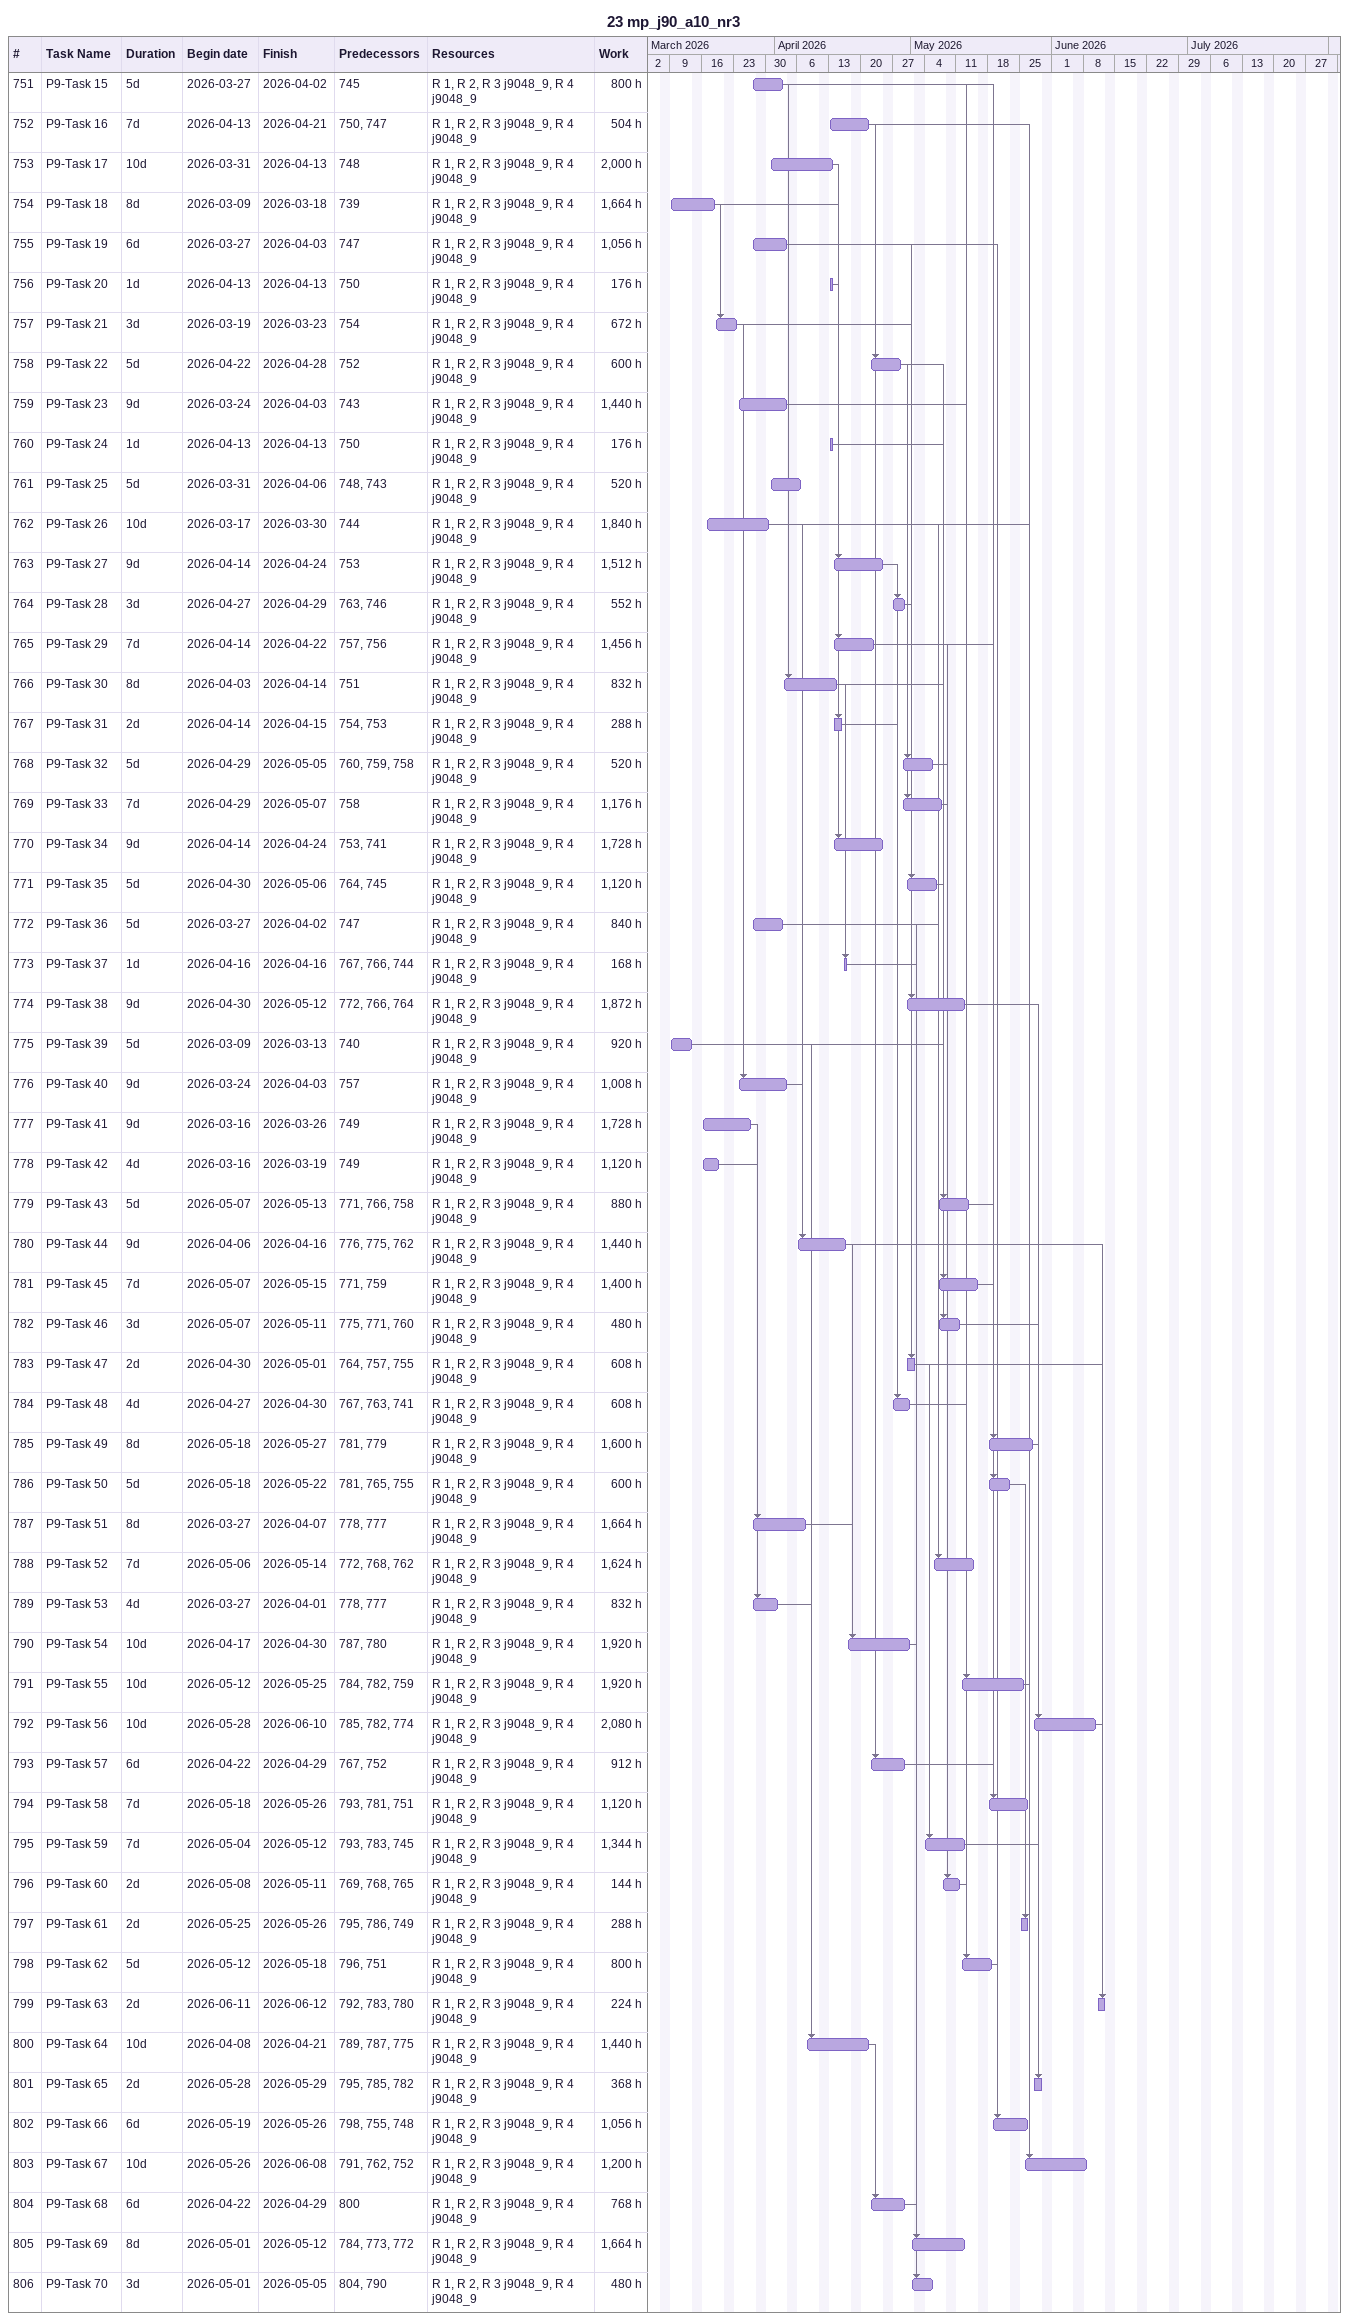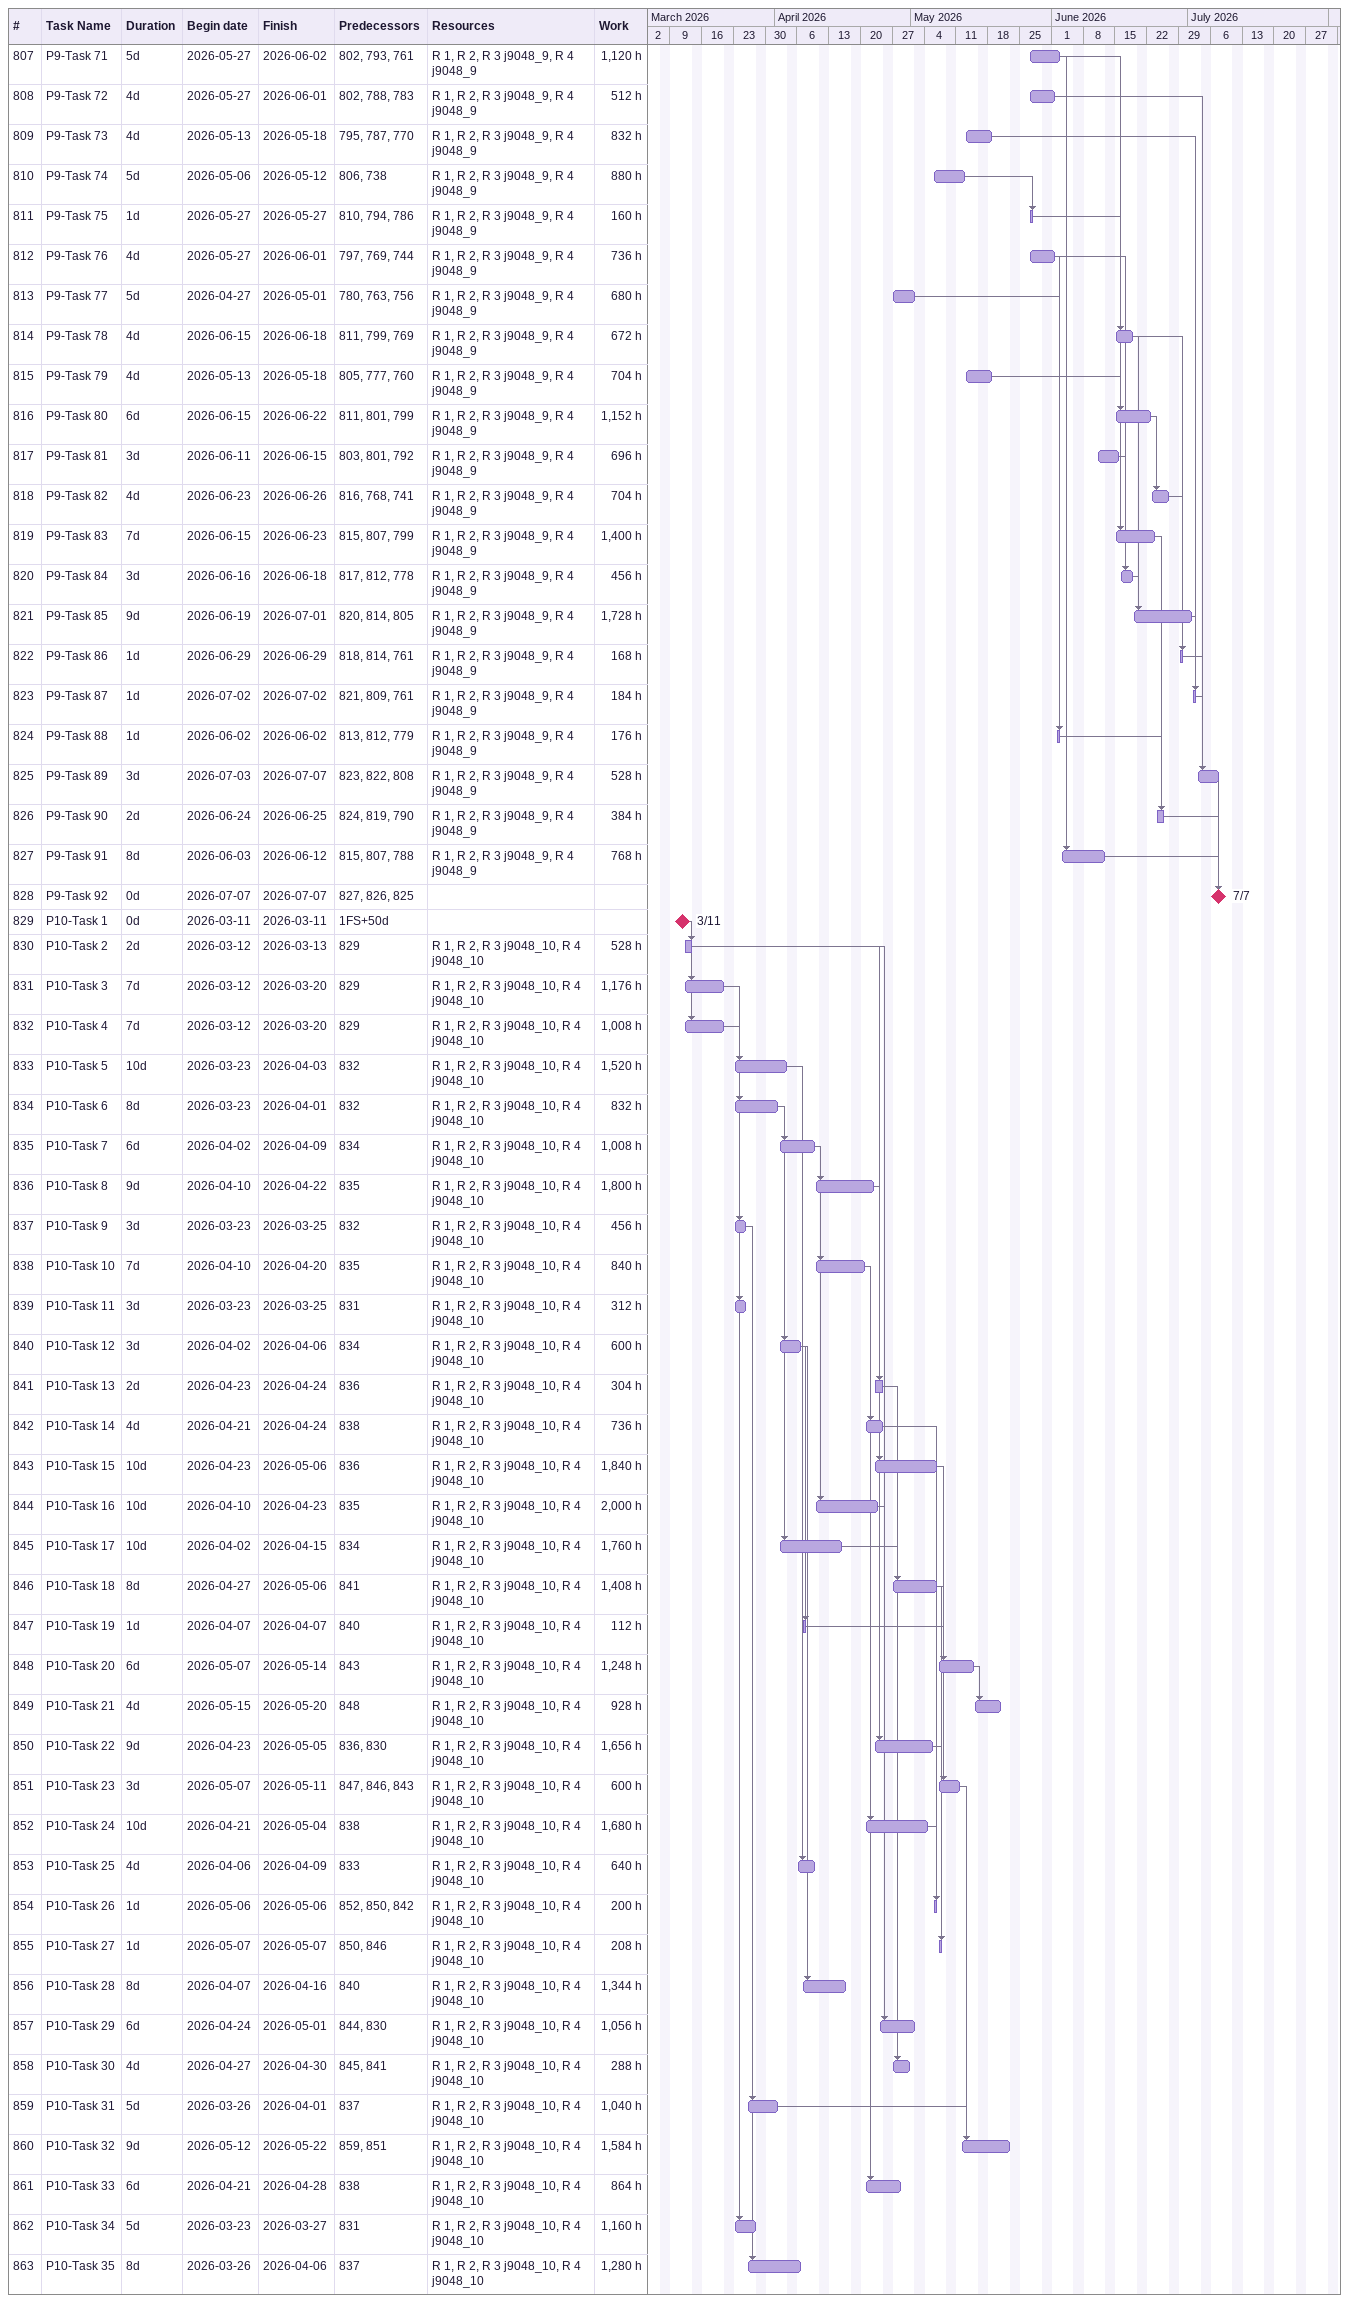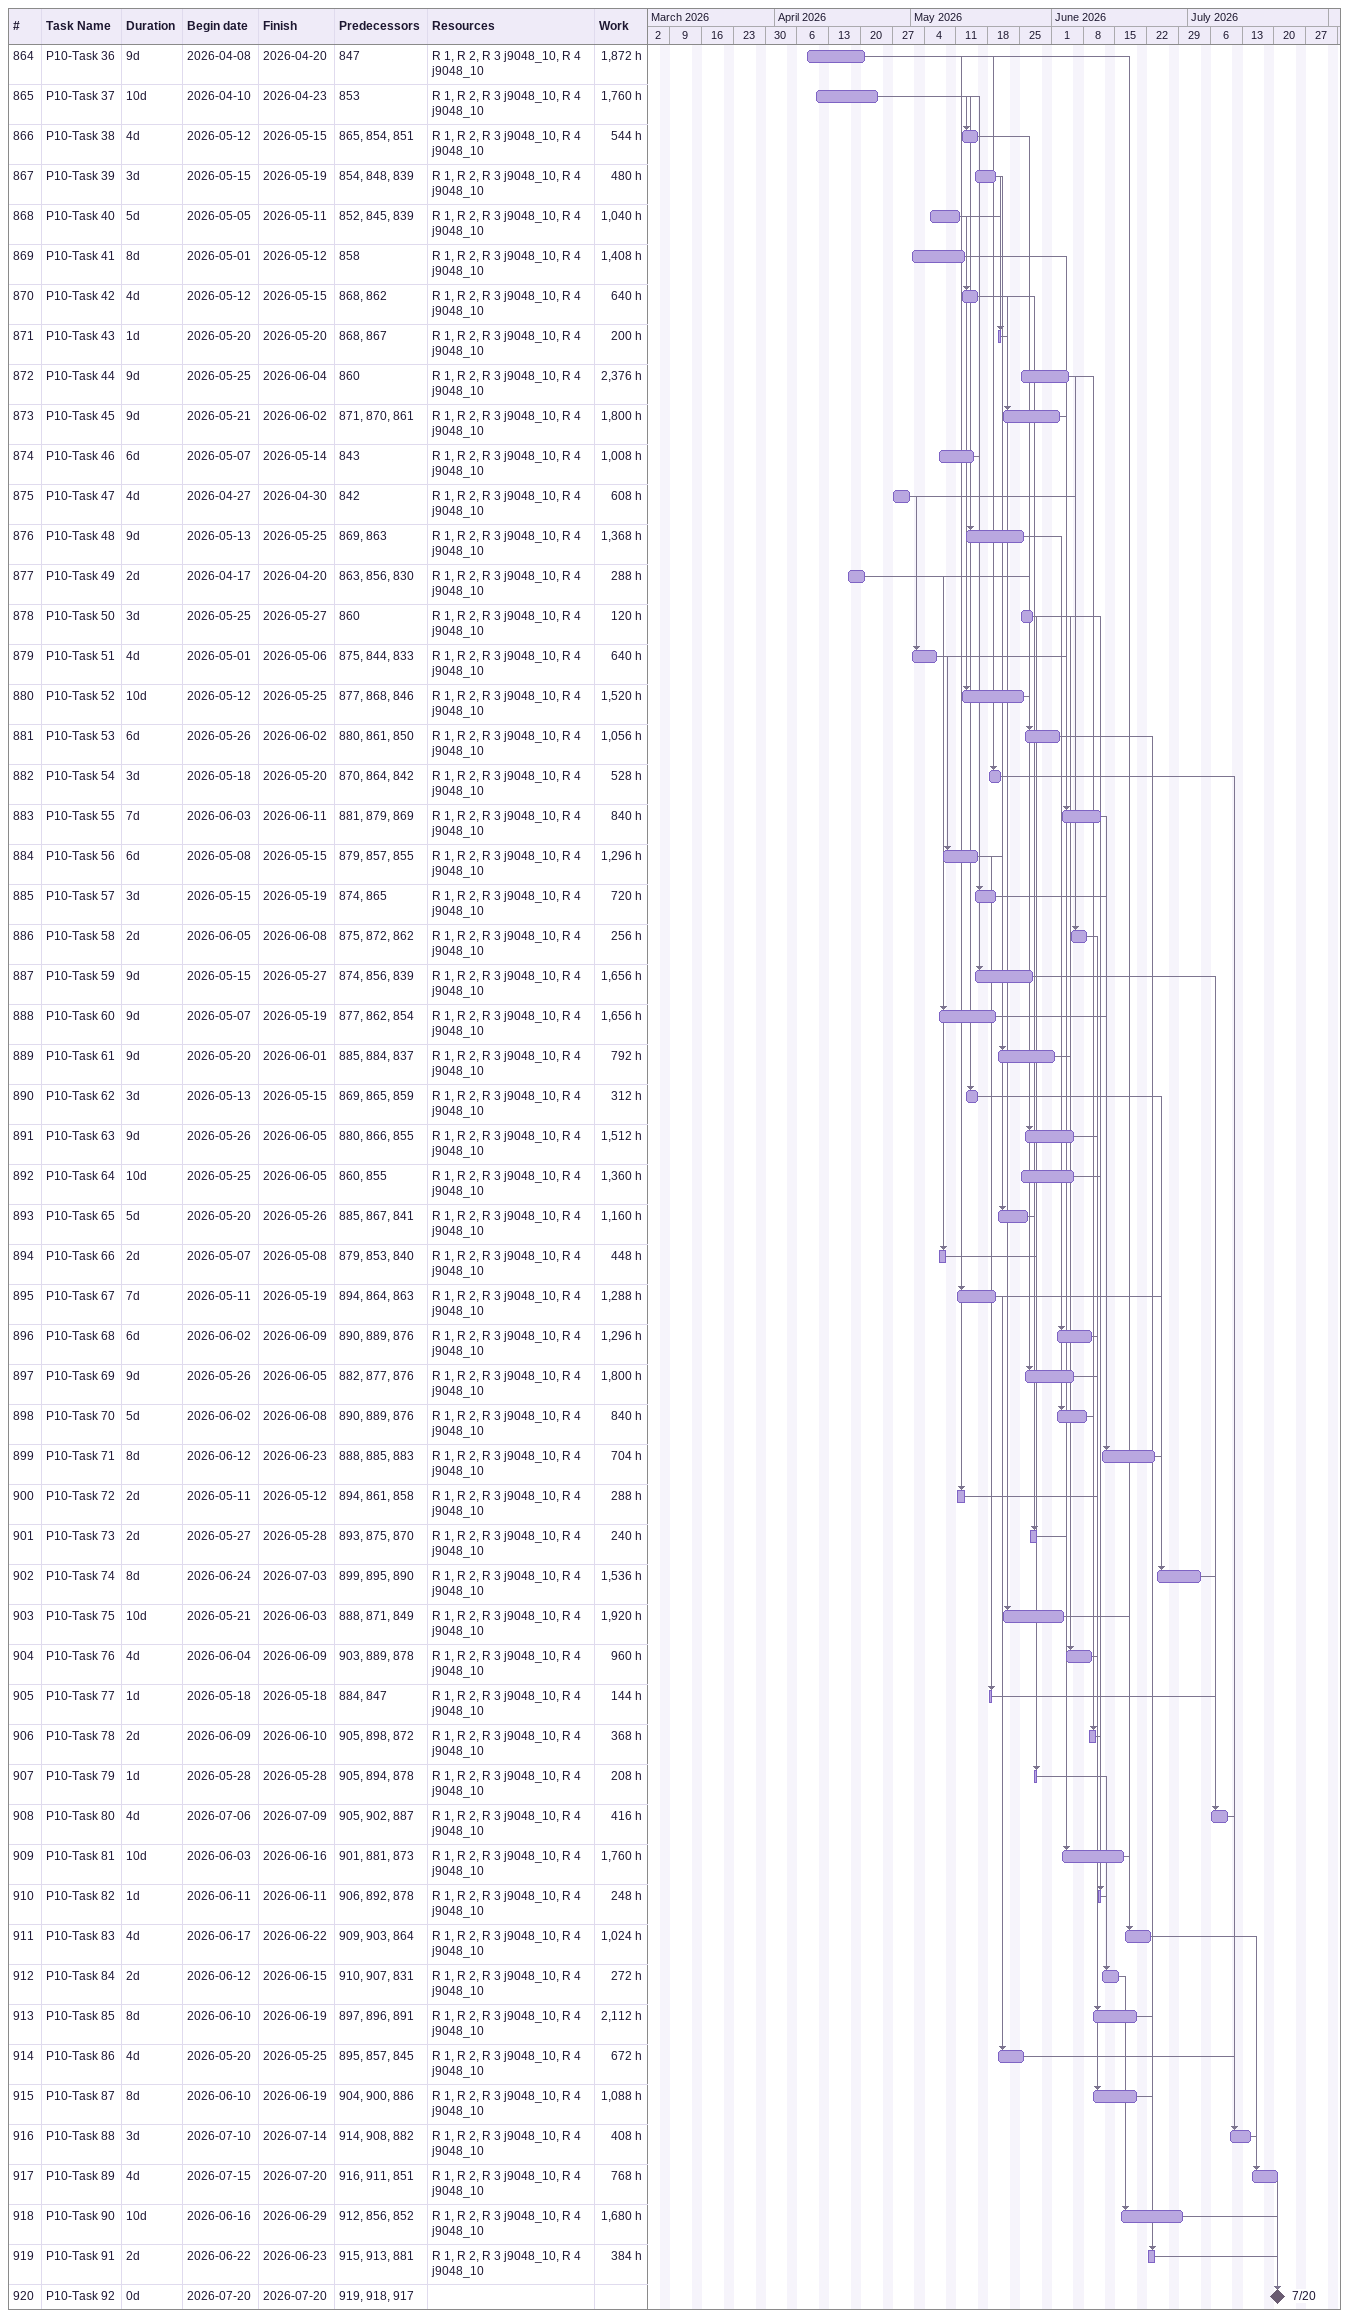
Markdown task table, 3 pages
23 mp_j90_a10_nr3

| ID | Task | Duration | Start | Finish | Predecessors | Resources | Work (h) |
|---|---|---|---|---|---|---|---|
| 751 | P9-Task 15 | 5d | 2026-03-27 | 2026-04-02 | 745 | R 1, R 2, R 3 j9048_9, R 4 j9048_9 | 800 |
| 752 | P9-Task 16 | 7d | 2026-04-13 | 2026-04-21 | 750, 747 | R 1, R 2, R 3 j9048_9, R 4 j9048_9 | 504 |
| 753 | P9-Task 17 | 10d | 2026-03-31 | 2026-04-13 | 748 | R 1, R 2, R 3 j9048_9, R 4 j9048_9 | 2000 |
| 754 | P9-Task 18 | 8d | 2026-03-09 | 2026-03-18 | 739 | R 1, R 2, R 3 j9048_9, R 4 j9048_9 | 1664 |
| 755 | P9-Task 19 | 6d | 2026-03-27 | 2026-04-03 | 747 | R 1, R 2, R 3 j9048_9, R 4 j9048_9 | 1056 |
| 756 | P9-Task 20 | 1d | 2026-04-13 | 2026-04-13 | 750 | R 1, R 2, R 3 j9048_9, R 4 j9048_9 | 176 |
| 757 | P9-Task 21 | 3d | 2026-03-19 | 2026-03-23 | 754 | R 1, R 2, R 3 j9048_9, R 4 j9048_9 | 672 |
| 758 | P9-Task 22 | 5d | 2026-04-22 | 2026-04-28 | 752 | R 1, R 2, R 3 j9048_9, R 4 j9048_9 | 600 |
| 759 | P9-Task 23 | 9d | 2026-03-24 | 2026-04-03 | 743 | R 1, R 2, R 3 j9048_9, R 4 j9048_9 | 1440 |
| 760 | P9-Task 24 | 1d | 2026-04-13 | 2026-04-13 | 750 | R 1, R 2, R 3 j9048_9, R 4 j9048_9 | 176 |
| 761 | P9-Task 25 | 5d | 2026-03-31 | 2026-04-06 | 748, 743 | R 1, R 2, R 3 j9048_9, R 4 j9048_9 | 520 |
| 762 | P9-Task 26 | 10d | 2026-03-17 | 2026-03-30 | 744 | R 1, R 2, R 3 j9048_9, R 4 j9048_9 | 1840 |
| 763 | P9-Task 27 | 9d | 2026-04-14 | 2026-04-24 | 753 | R 1, R 2, R 3 j9048_9, R 4 j9048_9 | 1512 |
| 764 | P9-Task 28 | 3d | 2026-04-27 | 2026-04-29 | 763, 746 | R 1, R 2, R 3 j9048_9, R 4 j9048_9 | 552 |
| 765 | P9-Task 29 | 7d | 2026-04-14 | 2026-04-22 | 757, 756 | R 1, R 2, R 3 j9048_9, R 4 j9048_9 | 1456 |
| 766 | P9-Task 30 | 8d | 2026-04-03 | 2026-04-14 | 751 | R 1, R 2, R 3 j9048_9, R 4 j9048_9 | 832 |
| 767 | P9-Task 31 | 2d | 2026-04-14 | 2026-04-15 | 754, 753 | R 1, R 2, R 3 j9048_9, R 4 j9048_9 | 288 |
| 768 | P9-Task 32 | 5d | 2026-04-29 | 2026-05-05 | 760, 759, 758 | R 1, R 2, R 3 j9048_9, R 4 j9048_9 | 520 |
| 769 | P9-Task 33 | 7d | 2026-04-29 | 2026-05-07 | 758 | R 1, R 2, R 3 j9048_9, R 4 j9048_9 | 1176 |
| 770 | P9-Task 34 | 9d | 2026-04-14 | 2026-04-24 | 753, 741 | R 1, R 2, R 3 j9048_9, R 4 j9048_9 | 1728 |
| 771 | P9-Task 35 | 5d | 2026-04-30 | 2026-05-06 | 764, 745 | R 1, R 2, R 3 j9048_9, R 4 j9048_9 | 1120 |
| 772 | P9-Task 36 | 5d | 2026-03-27 | 2026-04-02 | 747 | R 1, R 2, R 3 j9048_9, R 4 j9048_9 | 840 |
| 773 | P9-Task 37 | 1d | 2026-04-16 | 2026-04-16 | 767, 766, 744 | R 1, R 2, R 3 j9048_9, R 4 j9048_9 | 168 |
| 774 | P9-Task 38 | 9d | 2026-04-30 | 2026-05-12 | 772, 766, 764 | R 1, R 2, R 3 j9048_9, R 4 j9048_9 | 1872 |
| 775 | P9-Task 39 | 5d | 2026-03-09 | 2026-03-13 | 740 | R 1, R 2, R 3 j9048_9, R 4 j9048_9 | 920 |
| 776 | P9-Task 40 | 9d | 2026-03-24 | 2026-04-03 | 757 | R 1, R 2, R 3 j9048_9, R 4 j9048_9 | 1008 |
| 777 | P9-Task 41 | 9d | 2026-03-16 | 2026-03-26 | 749 | R 1, R 2, R 3 j9048_9, R 4 j9048_9 | 1728 |
| 778 | P9-Task 42 | 4d | 2026-03-16 | 2026-03-19 | 749 | R 1, R 2, R 3 j9048_9, R 4 j9048_9 | 1120 |
| 779 | P9-Task 43 | 5d | 2026-05-07 | 2026-05-13 | 771, 766, 758 | R 1, R 2, R 3 j9048_9, R 4 j9048_9 | 880 |
| 780 | P9-Task 44 | 9d | 2026-04-06 | 2026-04-16 | 776, 775, 762 | R 1, R 2, R 3 j9048_9, R 4 j9048_9 | 1440 |
| 781 | P9-Task 45 | 7d | 2026-05-07 | 2026-05-15 | 771, 759 | R 1, R 2, R 3 j9048_9, R 4 j9048_9 | 1400 |
| 782 | P9-Task 46 | 3d | 2026-05-07 | 2026-05-11 | 775, 771, 760 | R 1, R 2, R 3 j9048_9, R 4 j9048_9 | 480 |
| 783 | P9-Task 47 | 2d | 2026-04-30 | 2026-05-01 | 764, 757, 755 | R 1, R 2, R 3 j9048_9, R 4 j9048_9 | 608 |
| 784 | P9-Task 48 | 4d | 2026-04-27 | 2026-04-30 | 767, 763, 741 | R 1, R 2, R 3 j9048_9, R 4 j9048_9 | 608 |
| 785 | P9-Task 49 | 8d | 2026-05-18 | 2026-05-27 | 781, 779 | R 1, R 2, R 3 j9048_9, R 4 j9048_9 | 1600 |
| 786 | P9-Task 50 | 5d | 2026-05-18 | 2026-05-22 | 781, 765, 755 | R 1, R 2, R 3 j9048_9, R 4 j9048_9 | 600 |
| 787 | P9-Task 51 | 8d | 2026-03-27 | 2026-04-07 | 778, 777 | R 1, R 2, R 3 j9048_9, R 4 j9048_9 | 1664 |
| 788 | P9-Task 52 | 7d | 2026-05-06 | 2026-05-14 | 772, 768, 762 | R 1, R 2, R 3 j9048_9, R 4 j9048_9 | 1624 |
| 789 | P9-Task 53 | 4d | 2026-03-27 | 2026-04-01 | 778, 777 | R 1, R 2, R 3 j9048_9, R 4 j9048_9 | 832 |
| 790 | P9-Task 54 | 10d | 2026-04-17 | 2026-04-30 | 787, 780 | R 1, R 2, R 3 j9048_9, R 4 j9048_9 | 1920 |
| 791 | P9-Task 55 | 10d | 2026-05-12 | 2026-05-25 | 784, 782, 759 | R 1, R 2, R 3 j9048_9, R 4 j9048_9 | 1920 |
| 792 | P9-Task 56 | 10d | 2026-05-28 | 2026-06-10 | 785, 782, 774 | R 1, R 2, R 3 j9048_9, R 4 j9048_9 | 2080 |
| 793 | P9-Task 57 | 6d | 2026-04-22 | 2026-04-29 | 767, 752 | R 1, R 2, R 3 j9048_9, R 4 j9048_9 | 912 |
| 794 | P9-Task 58 | 7d | 2026-05-18 | 2026-05-26 | 793, 781, 751 | R 1, R 2, R 3 j9048_9, R 4 j9048_9 | 1120 |
| 795 | P9-Task 59 | 7d | 2026-05-04 | 2026-05-12 | 793, 783, 745 | R 1, R 2, R 3 j9048_9, R 4 j9048_9 | 1344 |
| 796 | P9-Task 60 | 2d | 2026-05-08 | 2026-05-11 | 769, 768, 765 | R 1, R 2, R 3 j9048_9, R 4 j9048_9 | 144 |
| 797 | P9-Task 61 | 2d | 2026-05-25 | 2026-05-26 | 795, 786, 749 | R 1, R 2, R 3 j9048_9, R 4 j9048_9 | 288 |
| 798 | P9-Task 62 | 5d | 2026-05-12 | 2026-05-18 | 796, 751 | R 1, R 2, R 3 j9048_9, R 4 j9048_9 | 800 |
| 799 | P9-Task 63 | 2d | 2026-06-11 | 2026-06-12 | 792, 783, 780 | R 1, R 2, R 3 j9048_9, R 4 j9048_9 | 224 |
| 800 | P9-Task 64 | 10d | 2026-04-08 | 2026-04-21 | 789, 787, 775 | R 1, R 2, R 3 j9048_9, R 4 j9048_9 | 1440 |
| 801 | P9-Task 65 | 2d | 2026-05-28 | 2026-05-29 | 795, 785, 782 | R 1, R 2, R 3 j9048_9, R 4 j9048_9 | 368 |
| 802 | P9-Task 66 | 6d | 2026-05-19 | 2026-05-26 | 798, 755, 748 | R 1, R 2, R 3 j9048_9, R 4 j9048_9 | 1056 |
| 803 | P9-Task 67 | 10d | 2026-05-26 | 2026-06-08 | 791, 762, 752 | R 1, R 2, R 3 j9048_9, R 4 j9048_9 | 1200 |
| 804 | P9-Task 68 | 6d | 2026-04-22 | 2026-04-29 | 800 | R 1, R 2, R 3 j9048_9, R 4 j9048_9 | 768 |
| 805 | P9-Task 69 | 8d | 2026-05-01 | 2026-05-12 | 784, 773, 772 | R 1, R 2, R 3 j9048_9, R 4 j9048_9 | 1664 |
| 806 | P9-Task 70 | 3d | 2026-05-01 | 2026-05-05 | 804, 790 | R 1, R 2, R 3 j9048_9, R 4 j9048_9 | 480 |
| 807 | P9-Task 71 | 5d | 2026-05-27 | 2026-06-02 | 802, 793, 761 | R 1, R 2, R 3 j9048_9, R 4 j9048_9 | 1120 |
| 808 | P9-Task 72 | 4d | 2026-05-27 | 2026-06-01 | 802, 788, 783 | R 1, R 2, R 3 j9048_9, R 4 j9048_9 | 512 |
| 809 | P9-Task 73 | 4d | 2026-05-13 | 2026-05-18 | 795, 787, 770 | R 1, R 2, R 3 j9048_9, R 4 j9048_9 | 832 |
| 810 | P9-Task 74 | 5d | 2026-05-06 | 2026-05-12 | 806, 738 | R 1, R 2, R 3 j9048_9, R 4 j9048_9 | 880 |
| 811 | P9-Task 75 | 1d | 2026-05-27 | 2026-05-27 | 810, 794, 786 | R 1, R 2, R 3 j9048_9, R 4 j9048_9 | 160 |
| 812 | P9-Task 76 | 4d | 2026-05-27 | 2026-06-01 | 797, 769, 744 | R 1, R 2, R 3 j9048_9, R 4 j9048_9 | 736 |
| 813 | P9-Task 77 | 5d | 2026-04-27 | 2026-05-01 | 780, 763, 756 | R 1, R 2, R 3 j9048_9, R 4 j9048_9 | 680 |
| 814 | P9-Task 78 | 4d | 2026-06-15 | 2026-06-18 | 811, 799, 769 | R 1, R 2, R 3 j9048_9, R 4 j9048_9 | 672 |
| 815 | P9-Task 79 | 4d | 2026-05-13 | 2026-05-18 | 805, 777, 760 | R 1, R 2, R 3 j9048_9, R 4 j9048_9 | 704 |
| 816 | P9-Task 80 | 6d | 2026-06-15 | 2026-06-22 | 811, 801, 799 | R 1, R 2, R 3 j9048_9, R 4 j9048_9 | 1152 |
| 817 | P9-Task 81 | 3d | 2026-06-11 | 2026-06-15 | 803, 801, 792 | R 1, R 2, R 3 j9048_9, R 4 j9048_9 | 696 |
| 818 | P9-Task 82 | 4d | 2026-06-23 | 2026-06-26 | 816, 768, 741 | R 1, R 2, R 3 j9048_9, R 4 j9048_9 | 704 |
| 819 | P9-Task 83 | 7d | 2026-06-15 | 2026-06-23 | 815, 807, 799 | R 1, R 2, R 3 j9048_9, R 4 j9048_9 | 1400 |
| 820 | P9-Task 84 | 3d | 2026-06-16 | 2026-06-18 | 817, 812, 778 | R 1, R 2, R 3 j9048_9, R 4 j9048_9 | 456 |
| 821 | P9-Task 85 | 9d | 2026-06-19 | 2026-07-01 | 820, 814, 805 | R 1, R 2, R 3 j9048_9, R 4 j9048_9 | 1728 |
| 822 | P9-Task 86 | 1d | 2026-06-29 | 2026-06-29 | 818, 814, 761 | R 1, R 2, R 3 j9048_9, R 4 j9048_9 | 168 |
| 823 | P9-Task 87 | 1d | 2026-07-02 | 2026-07-02 | 821, 809, 761 | R 1, R 2, R 3 j9048_9, R 4 j9048_9 | 184 |
| 824 | P9-Task 88 | 1d | 2026-06-02 | 2026-06-02 | 813, 812, 779 | R 1, R 2, R 3 j9048_9, R 4 j9048_9 | 176 |
| 825 | P9-Task 89 | 3d | 2026-07-03 | 2026-07-07 | 823, 822, 808 | R 1, R 2, R 3 j9048_9, R 4 j9048_9 | 528 |
| 826 | P9-Task 90 | 2d | 2026-06-24 | 2026-06-25 | 824, 819, 790 | R 1, R 2, R 3 j9048_9, R 4 j9048_9 | 384 |
| 827 | P9-Task 91 | 8d | 2026-06-03 | 2026-06-12 | 815, 807, 788 | R 1, R 2, R 3 j9048_9, R 4 j9048_9 | 768 |
| 828 | P9-Task 92 | 0d | 2026-07-07 | 2026-07-07 | 827, 826, 825 |  |  |
| 829 | P10-Task 1 | 0d | 2026-03-11 | 2026-03-11 | 1FS+50d |  |  |
| 830 | P10-Task 2 | 2d | 2026-03-12 | 2026-03-13 | 829 | R 1, R 2, R 3 j9048_10, R 4 j9048_10 | 528 |
| 831 | P10-Task 3 | 7d | 2026-03-12 | 2026-03-20 | 829 | R 1, R 2, R 3 j9048_10, R 4 j9048_10 | 1176 |
| 832 | P10-Task 4 | 7d | 2026-03-12 | 2026-03-20 | 829 | R 1, R 2, R 3 j9048_10, R 4 j9048_10 | 1008 |
| 833 | P10-Task 5 | 10d | 2026-03-23 | 2026-04-03 | 832 | R 1, R 2, R 3 j9048_10, R 4 j9048_10 | 1520 |
| 834 | P10-Task 6 | 8d | 2026-03-23 | 2026-04-01 | 832 | R 1, R 2, R 3 j9048_10, R 4 j9048_10 | 832 |
| 835 | P10-Task 7 | 6d | 2026-04-02 | 2026-04-09 | 834 | R 1, R 2, R 3 j9048_10, R 4 j9048_10 | 1008 |
| 836 | P10-Task 8 | 9d | 2026-04-10 | 2026-04-22 | 835 | R 1, R 2, R 3 j9048_10, R 4 j9048_10 | 1800 |
| 837 | P10-Task 9 | 3d | 2026-03-23 | 2026-03-25 | 832 | R 1, R 2, R 3 j9048_10, R 4 j9048_10 | 456 |
| 838 | P10-Task 10 | 7d | 2026-04-10 | 2026-04-20 | 835 | R 1, R 2, R 3 j9048_10, R 4 j9048_10 | 840 |
| 839 | P10-Task 11 | 3d | 2026-03-23 | 2026-03-25 | 831 | R 1, R 2, R 3 j9048_10, R 4 j9048_10 | 312 |
| 840 | P10-Task 12 | 3d | 2026-04-02 | 2026-04-06 | 834 | R 1, R 2, R 3 j9048_10, R 4 j9048_10 | 600 |
| 841 | P10-Task 13 | 2d | 2026-04-23 | 2026-04-24 | 836 | R 1, R 2, R 3 j9048_10, R 4 j9048_10 | 304 |
| 842 | P10-Task 14 | 4d | 2026-04-21 | 2026-04-24 | 838 | R 1, R 2, R 3 j9048_10, R 4 j9048_10 | 736 |
| 843 | P10-Task 15 | 10d | 2026-04-23 | 2026-05-06 | 836 | R 1, R 2, R 3 j9048_10, R 4 j9048_10 | 1840 |
| 844 | P10-Task 16 | 10d | 2026-04-10 | 2026-04-23 | 835 | R 1, R 2, R 3 j9048_10, R 4 j9048_10 | 2000 |
| 845 | P10-Task 17 | 10d | 2026-04-02 | 2026-04-15 | 834 | R 1, R 2, R 3 j9048_10, R 4 j9048_10 | 1760 |
| 846 | P10-Task 18 | 8d | 2026-04-27 | 2026-05-06 | 841 | R 1, R 2, R 3 j9048_10, R 4 j9048_10 | 1408 |
| 847 | P10-Task 19 | 1d | 2026-04-07 | 2026-04-07 | 840 | R 1, R 2, R 3 j9048_10, R 4 j9048_10 | 112 |
| 848 | P10-Task 20 | 6d | 2026-05-07 | 2026-05-14 | 843 | R 1, R 2, R 3 j9048_10, R 4 j9048_10 | 1248 |
| 849 | P10-Task 21 | 4d | 2026-05-15 | 2026-05-20 | 848 | R 1, R 2, R 3 j9048_10, R 4 j9048_10 | 928 |
| 850 | P10-Task 22 | 9d | 2026-04-23 | 2026-05-05 | 836, 830 | R 1, R 2, R 3 j9048_10, R 4 j9048_10 | 1656 |
| 851 | P10-Task 23 | 3d | 2026-05-07 | 2026-05-11 | 847, 846, 843 | R 1, R 2, R 3 j9048_10, R 4 j9048_10 | 600 |
| 852 | P10-Task 24 | 10d | 2026-04-21 | 2026-05-04 | 838 | R 1, R 2, R 3 j9048_10, R 4 j9048_10 | 1680 |
| 853 | P10-Task 25 | 4d | 2026-04-06 | 2026-04-09 | 833 | R 1, R 2, R 3 j9048_10, R 4 j9048_10 | 640 |
| 854 | P10-Task 26 | 1d | 2026-05-06 | 2026-05-06 | 852, 850, 842 | R 1, R 2, R 3 j9048_10, R 4 j9048_10 | 200 |
| 855 | P10-Task 27 | 1d | 2026-05-07 | 2026-05-07 | 850, 846 | R 1, R 2, R 3 j9048_10, R 4 j9048_10 | 208 |
| 856 | P10-Task 28 | 8d | 2026-04-07 | 2026-04-16 | 840 | R 1, R 2, R 3 j9048_10, R 4 j9048_10 | 1344 |
| 857 | P10-Task 29 | 6d | 2026-04-24 | 2026-05-01 | 844, 830 | R 1, R 2, R 3 j9048_10, R 4 j9048_10 | 1056 |
| 858 | P10-Task 30 | 4d | 2026-04-27 | 2026-04-30 | 845, 841 | R 1, R 2, R 3 j9048_10, R 4 j9048_10 | 288 |
| 859 | P10-Task 31 | 5d | 2026-03-26 | 2026-04-01 | 837 | R 1, R 2, R 3 j9048_10, R 4 j9048_10 | 1040 |
| 860 | P10-Task 32 | 9d | 2026-05-12 | 2026-05-22 | 859, 851 | R 1, R 2, R 3 j9048_10, R 4 j9048_10 | 1584 |
| 861 | P10-Task 33 | 6d | 2026-04-21 | 2026-04-28 | 838 | R 1, R 2, R 3 j9048_10, R 4 j9048_10 | 864 |
| 862 | P10-Task 34 | 5d | 2026-03-23 | 2026-03-27 | 831 | R 1, R 2, R 3 j9048_10, R 4 j9048_10 | 1160 |
| 863 | P10-Task 35 | 8d | 2026-03-26 | 2026-04-06 | 837 | R 1, R 2, R 3 j9048_10, R 4 j9048_10 | 1280 |
| 864 | P10-Task 36 | 9d | 2026-04-08 | 2026-04-20 | 847 | R 1, R 2, R 3 j9048_10, R 4 j9048_10 | 1872 |
| 865 | P10-Task 37 | 10d | 2026-04-10 | 2026-04-23 | 853 | R 1, R 2, R 3 j9048_10, R 4 j9048_10 | 1760 |
| 866 | P10-Task 38 | 4d | 2026-05-12 | 2026-05-15 | 865, 854, 851 | R 1, R 2, R 3 j9048_10, R 4 j9048_10 | 544 |
| 867 | P10-Task 39 | 3d | 2026-05-15 | 2026-05-19 | 854, 848, 839 | R 1, R 2, R 3 j9048_10, R 4 j9048_10 | 480 |
| 868 | P10-Task 40 | 5d | 2026-05-05 | 2026-05-11 | 852, 845, 839 | R 1, R 2, R 3 j9048_10, R 4 j9048_10 | 1040 |
| 869 | P10-Task 41 | 8d | 2026-05-01 | 2026-05-12 | 858 | R 1, R 2, R 3 j9048_10, R 4 j9048_10 | 1408 |
| 870 | P10-Task 42 | 4d | 2026-05-12 | 2026-05-15 | 868, 862 | R 1, R 2, R 3 j9048_10, R 4 j9048_10 | 640 |
| 871 | P10-Task 43 | 1d | 2026-05-20 | 2026-05-20 | 868, 867 | R 1, R 2, R 3 j9048_10, R 4 j9048_10 | 200 |
| 872 | P10-Task 44 | 9d | 2026-05-25 | 2026-06-04 | 860 | R 1, R 2, R 3 j9048_10, R 4 j9048_10 | 2376 |
| 873 | P10-Task 45 | 9d | 2026-05-21 | 2026-06-02 | 871, 870, 861 | R 1, R 2, R 3 j9048_10, R 4 j9048_10 | 1800 |
| 874 | P10-Task 46 | 6d | 2026-05-07 | 2026-05-14 | 843 | R 1, R 2, R 3 j9048_10, R 4 j9048_10 | 1008 |
| 875 | P10-Task 47 | 4d | 2026-04-27 | 2026-04-30 | 842 | R 1, R 2, R 3 j9048_10, R 4 j9048_10 | 608 |
| 876 | P10-Task 48 | 9d | 2026-05-13 | 2026-05-25 | 869, 863 | R 1, R 2, R 3 j9048_10, R 4 j9048_10 | 1368 |
| 877 | P10-Task 49 | 2d | 2026-04-17 | 2026-04-20 | 863, 856, 830 | R 1, R 2, R 3 j9048_10, R 4 j9048_10 | 288 |
| 878 | P10-Task 50 | 3d | 2026-05-25 | 2026-05-27 | 860 | R 1, R 2, R 3 j9048_10, R 4 j9048_10 | 120 |
| 879 | P10-Task 51 | 4d | 2026-05-01 | 2026-05-06 | 875, 844, 833 | R 1, R 2, R 3 j9048_10, R 4 j9048_10 | 640 |
| 880 | P10-Task 52 | 10d | 2026-05-12 | 2026-05-25 | 877, 868, 846 | R 1, R 2, R 3 j9048_10, R 4 j9048_10 | 1520 |
| 881 | P10-Task 53 | 6d | 2026-05-26 | 2026-06-02 | 880, 861, 850 | R 1, R 2, R 3 j9048_10, R 4 j9048_10 | 1056 |
| 882 | P10-Task 54 | 3d | 2026-05-18 | 2026-05-20 | 870, 864, 842 | R 1, R 2, R 3 j9048_10, R 4 j9048_10 | 528 |
| 883 | P10-Task 55 | 7d | 2026-06-03 | 2026-06-11 | 881, 879, 869 | R 1, R 2, R 3 j9048_10, R 4 j9048_10 | 840 |
| 884 | P10-Task 56 | 6d | 2026-05-08 | 2026-05-15 | 879, 857, 855 | R 1, R 2, R 3 j9048_10, R 4 j9048_10 | 1296 |
| 885 | P10-Task 57 | 3d | 2026-05-15 | 2026-05-19 | 874, 865 | R 1, R 2, R 3 j9048_10, R 4 j9048_10 | 720 |
| 886 | P10-Task 58 | 2d | 2026-06-05 | 2026-06-08 | 875, 872, 862 | R 1, R 2, R 3 j9048_10, R 4 j9048_10 | 256 |
| 887 | P10-Task 59 | 9d | 2026-05-15 | 2026-05-27 | 874, 856, 839 | R 1, R 2, R 3 j9048_10, R 4 j9048_10 | 1656 |
| 888 | P10-Task 60 | 9d | 2026-05-07 | 2026-05-19 | 877, 862, 854 | R 1, R 2, R 3 j9048_10, R 4 j9048_10 | 1656 |
| 889 | P10-Task 61 | 9d | 2026-05-20 | 2026-06-01 | 885, 884, 837 | R 1, R 2, R 3 j9048_10, R 4 j9048_10 | 792 |
| 890 | P10-Task 62 | 3d | 2026-05-13 | 2026-05-15 | 869, 865, 859 | R 1, R 2, R 3 j9048_10, R 4 j9048_10 | 312 |
| 891 | P10-Task 63 | 9d | 2026-05-26 | 2026-06-05 | 880, 866, 855 | R 1, R 2, R 3 j9048_10, R 4 j9048_10 | 1512 |
| 892 | P10-Task 64 | 10d | 2026-05-25 | 2026-06-05 | 860, 855 | R 1, R 2, R 3 j9048_10, R 4 j9048_10 | 1360 |
| 893 | P10-Task 65 | 5d | 2026-05-20 | 2026-05-26 | 885, 867, 841 | R 1, R 2, R 3 j9048_10, R 4 j9048_10 | 1160 |
| 894 | P10-Task 66 | 2d | 2026-05-07 | 2026-05-08 | 879, 853, 840 | R 1, R 2, R 3 j9048_10, R 4 j9048_10 | 448 |
| 895 | P10-Task 67 | 7d | 2026-05-11 | 2026-05-19 | 894, 864, 863 | R 1, R 2, R 3 j9048_10, R 4 j9048_10 | 1288 |
| 896 | P10-Task 68 | 6d | 2026-06-02 | 2026-06-09 | 890, 889, 876 | R 1, R 2, R 3 j9048_10, R 4 j9048_10 | 1296 |
| 897 | P10-Task 69 | 9d | 2026-05-26 | 2026-06-05 | 882, 877, 876 | R 1, R 2, R 3 j9048_10, R 4 j9048_10 | 1800 |
| 898 | P10-Task 70 | 5d | 2026-06-02 | 2026-06-08 | 890, 889, 876 | R 1, R 2, R 3 j9048_10, R 4 j9048_10 | 840 |
| 899 | P10-Task 71 | 8d | 2026-06-12 | 2026-06-23 | 888, 885, 883 | R 1, R 2, R 3 j9048_10, R 4 j9048_10 | 704 |
| 900 | P10-Task 72 | 2d | 2026-05-11 | 2026-05-12 | 894, 861, 858 | R 1, R 2, R 3 j9048_10, R 4 j9048_10 | 288 |
| 901 | P10-Task 73 | 2d | 2026-05-27 | 2026-05-28 | 893, 875, 870 | R 1, R 2, R 3 j9048_10, R 4 j9048_10 | 240 |
| 902 | P10-Task 74 | 8d | 2026-06-24 | 2026-07-03 | 899, 895, 890 | R 1, R 2, R 3 j9048_10, R 4 j9048_10 | 1536 |
| 903 | P10-Task 75 | 10d | 2026-05-21 | 2026-06-03 | 888, 871, 849 | R 1, R 2, R 3 j9048_10, R 4 j9048_10 | 1920 |
| 904 | P10-Task 76 | 4d | 2026-06-04 | 2026-06-09 | 903, 889, 878 | R 1, R 2, R 3 j9048_10, R 4 j9048_10 | 960 |
| 905 | P10-Task 77 | 1d | 2026-05-18 | 2026-05-18 | 884, 847 | R 1, R 2, R 3 j9048_10, R 4 j9048_10 | 144 |
| 906 | P10-Task 78 | 2d | 2026-06-09 | 2026-06-10 | 905, 898, 872 | R 1, R 2, R 3 j9048_10, R 4 j9048_10 | 368 |
| 907 | P10-Task 79 | 1d | 2026-05-28 | 2026-05-28 | 905, 894, 878 | R 1, R 2, R 3 j9048_10, R 4 j9048_10 | 208 |
| 908 | P10-Task 80 | 4d | 2026-07-06 | 2026-07-09 | 905, 902, 887 | R 1, R 2, R 3 j9048_10, R 4 j9048_10 | 416 |
| 909 | P10-Task 81 | 10d | 2026-06-03 | 2026-06-16 | 901, 881, 873 | R 1, R 2, R 3 j9048_10, R 4 j9048_10 | 1760 |
| 910 | P10-Task 82 | 1d | 2026-06-11 | 2026-06-11 | 906, 892, 878 | R 1, R 2, R 3 j9048_10, R 4 j9048_10 | 248 |
| 911 | P10-Task 83 | 4d | 2026-06-17 | 2026-06-22 | 909, 903, 864 | R 1, R 2, R 3 j9048_10, R 4 j9048_10 | 1024 |
| 912 | P10-Task 84 | 2d | 2026-06-12 | 2026-06-15 | 910, 907, 831 | R 1, R 2, R 3 j9048_10, R 4 j9048_10 | 272 |
| 913 | P10-Task 85 | 8d | 2026-06-10 | 2026-06-19 | 897, 896, 891 | R 1, R 2, R 3 j9048_10, R 4 j9048_10 | 2112 |
| 914 | P10-Task 86 | 4d | 2026-05-20 | 2026-05-25 | 895, 857, 845 | R 1, R 2, R 3 j9048_10, R 4 j9048_10 | 672 |
| 915 | P10-Task 87 | 8d | 2026-06-10 | 2026-06-19 | 904, 900, 886 | R 1, R 2, R 3 j9048_10, R 4 j9048_10 | 1088 |
| 916 | P10-Task 88 | 3d | 2026-07-10 | 2026-07-14 | 914, 908, 882 | R 1, R 2, R 3 j9048_10, R 4 j9048_10 | 408 |
| 917 | P10-Task 89 | 4d | 2026-07-15 | 2026-07-20 | 916, 911, 851 | R 1, R 2, R 3 j9048_10, R 4 j9048_10 | 768 |
| 918 | P10-Task 90 | 10d | 2026-06-16 | 2026-06-29 | 912, 856, 852 | R 1, R 2, R 3 j9048_10, R 4 j9048_10 | 1680 |
| 919 | P10-Task 91 | 2d | 2026-06-22 | 2026-06-23 | 915, 913, 881 | R 1, R 2, R 3 j9048_10, R 4 j9048_10 | 384 |
| 920 | P10-Task 92 | 0d | 2026-07-20 | 2026-07-20 | 919, 918, 917 |  |  |
